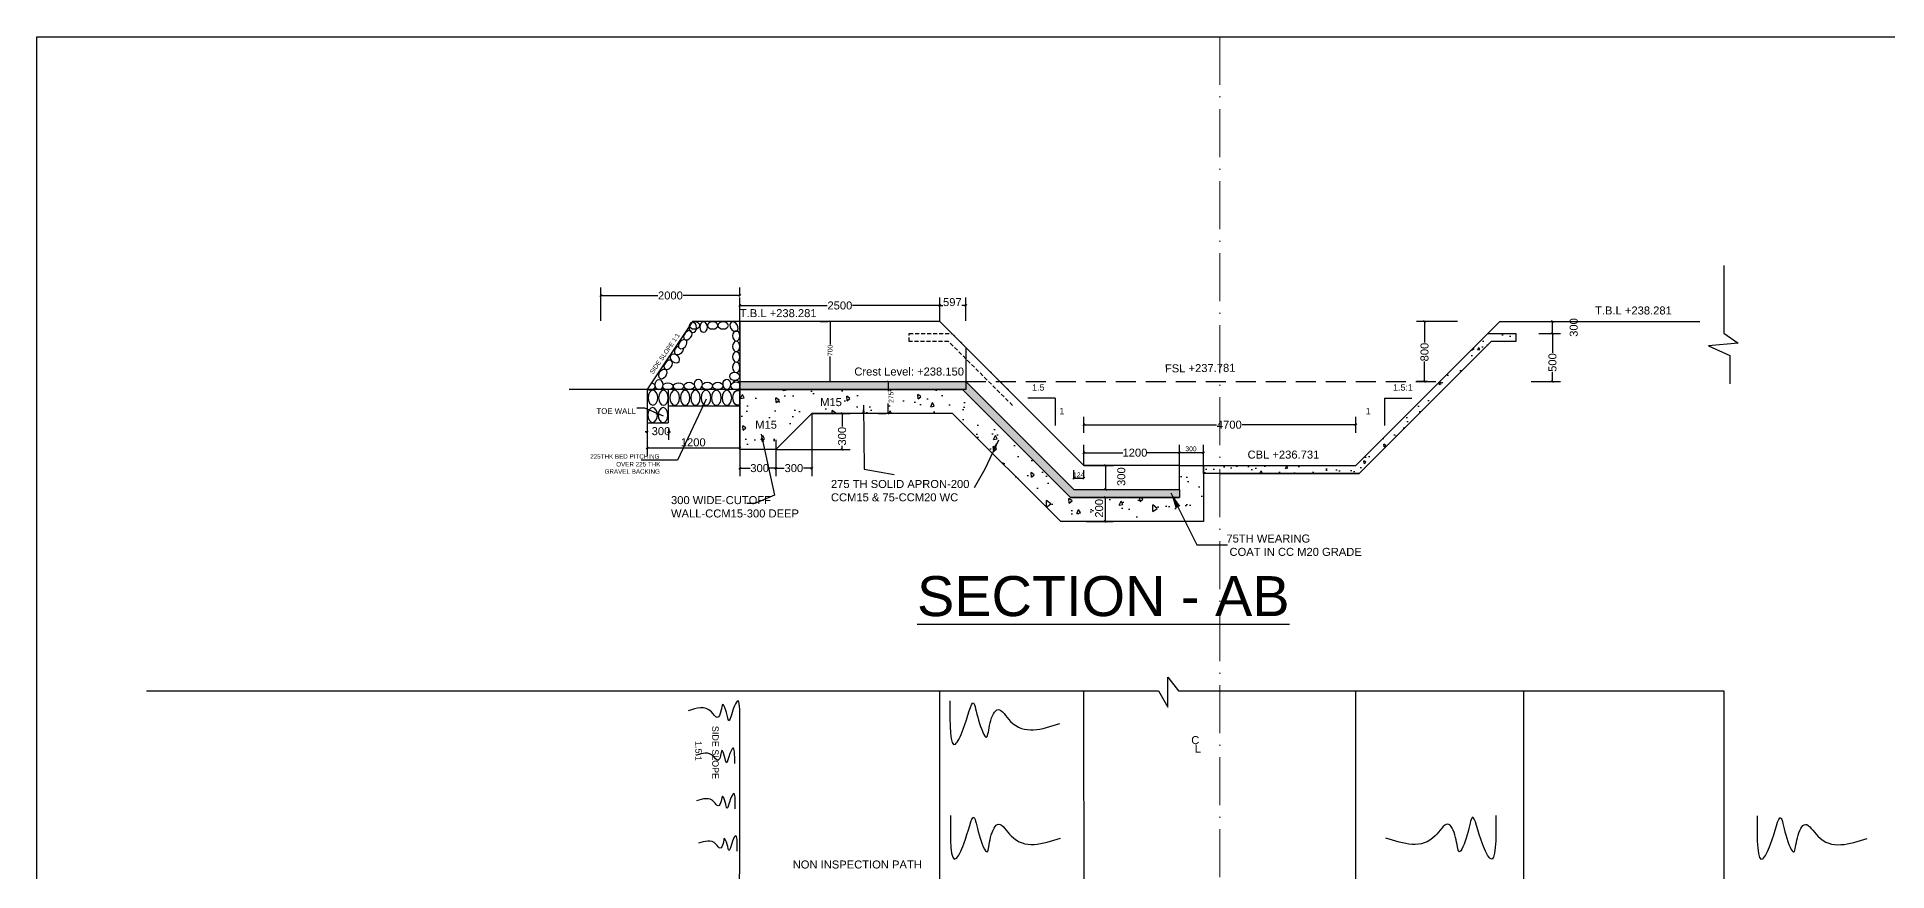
# Model space of a CAD drawing. Header units: inches. Extents: x -435605 to 42815, y -50795 to -19725.
# Drawn here: x -435605 to -412482, y -30149 to -19725 of the extents above; entities that cross this region are included whole.
import ezdxf

# ---------------------------------------------------------------- set-up
doc = ezdxf.new("R2010")
doc.units = ezdxf.units.IN
doc.header["$MEASUREMENT"] = 0
for name, pattern in [('ACAD_ISO10W100', [18, 12, -3, 0, -3]), ('DASHED', [0.75, 0.5, -0.25]), ('DASHED2', [0.375, 0.25, -0.125])]:
    doc.linetypes.add(name, pattern=pattern)
doc.layers.add('light', color=5, linetype='Continuous')
doc.styles.add('san', font='sanss___.ttf')
doc.styles.get("Standard").update_dxf_attribs({"font": 'ARIALUNI.TTF'})
doc.styles.add('VER', font='verdana.ttf')
doc.dimstyles.new('SC-100', dxfattribs={"dimscale": 100, "dimtxt": 2, "dimasz": 1, "dimexe": 1, "dimexo": 0.0625, "dimgap": 0.09, "dimtad": 0, "dimdec": 0, "dimzin": 0, "dimdsep": 46, "dimtxsty": 'VER', "dimblk": 'OBLIQUE', "dimcen": 0.09, "dimadec": 0, "dimazin": 0, "dimtfac": 1, "dimtdec": 0, "dimtofl": 0, "dimtmove": 2, "dimatfit": 2, "dimfxl": 1, "dimtolj": 1, "dimtzin": 0, "dimarcsym": 0})
doc.dimstyles.get("Standard").update_dxf_attribs({"dimscale": 100, "dimtxt": 2, "dimasz": 2, "dimexe": 0.18, "dimexo": 0.0625, "dimtad": 0, "dimdec": 0, "dimzin": 0, "dimdsep": 46, "dimtxsty": 'san', "dimcen": 1, "dimclrt": 256, "dimadec": 0, "dimazin": 0, "dimtfac": 1, "dimtdec": 0, "dimtofl": 0, "dimtmove": 2, "dimatfit": 2, "dimfxl": 0.18, "dimtolj": 1, "dimtzin": 0, "dimarcsym": 1})

# ---------------------------------------------------------------- blocks, each defined once
blk = doc.blocks.new('_Oblique')
at = {"color": 0, "lineweight": -2}
blk.add_line((-0.5, -0.5), (0.5, 0.5), dxfattribs=at)
blk = doc.blocks.new('*D14')
at = {"color": 0, "lineweight": -2, "ltscale": 10, "transparency": 16777216}
for p, q in [((-426820, -24762), (-426820, -25214)), ((-426370, -24762), (-426370, -25214)), ((-426820, -25114), (-426692, -25114)), ((-426370, -25114), (-426454, -25114))]:
    blk.add_line(p, q, dxfattribs=at)
at = {"layer": 'Defpoints', "color": 0, "ltscale": 10, "transparency": 16777216}
for p in [(-426820, -24756), (-426370, -24756), (-426370, -25114)]:
    blk.add_point(p, dxfattribs=at)
at = {"color": 0, "lineweight": -2, "ltscale": 10, "transparency": 16777216, "xscale": 25, "yscale": 25, "zscale": 25, "rotation": 180}
blk.add_blockref('_Oblique', (-426820, -25114), dxfattribs=at)
at = {"color": 0, "lineweight": -2, "ltscale": 10, "transparency": 16777216, "xscale": 25, "yscale": 25, "zscale": 25}
blk.add_blockref('_Oblique', (-426370, -25114), dxfattribs=at)
at = {"color": 0, "lineweight": 15, "ltscale": 10, "transparency": 16777216, "insert": (-426573, -25114), "char_height": 100, "attachment_point": 5}
blk.add_mtext('\\A1;300', dxfattribs=at)
blk = doc.blocks.new('*D15')
at = {"color": 0, "lineweight": -2, "ltscale": 10, "transparency": 16777216}
for p, q in [((-422520, -24671), (-422520, -24471)), ((-419120, -24671), (-419120, -24471)), ((-422520, -24571), (-420862, -24571)), ((-419120, -24571), (-420542, -24571))]:
    blk.add_line(p, q, dxfattribs=at)
at = {"layer": 'Defpoints', "color": 0, "ltscale": 10, "transparency": 16777216}
for p in [(-422520, -24678), (-419120, -24571), (-419120, -24678)]:
    blk.add_point(p, dxfattribs=at)
at = {"color": 0, "lineweight": -2, "ltscale": 10, "transparency": 16777216, "xscale": 25, "yscale": 25, "zscale": 25, "rotation": 180}
blk.add_blockref('_Oblique', (-422520, -24571), dxfattribs=at)
at = {"color": 0, "lineweight": -2, "ltscale": 10, "transparency": 16777216, "xscale": 25, "yscale": 25, "zscale": 25}
blk.add_blockref('_Oblique', (-419120, -24571), dxfattribs=at)
at = {"color": 1, "ltscale": 10, "transparency": 16777216, "insert": (-420702, -24571), "char_height": 100, "attachment_point": 5}
blk.add_mtext('\\A1;4700', dxfattribs=at)
blk = doc.blocks.new('*D16')
at = {"color": 0, "lineweight": -2, "ltscale": 10, "transparency": 16777216}
for p, q in [((-425091, -24031), (-424991, -24031)), ((-424966, -24031), (-424966, -24152)), ((-425091, -24431), (-424991, -24431)), ((-424966, -24431), (-424966, -24304))]:
    blk.add_line(p, q, dxfattribs=at)
at = {"layer": 'Defpoints', "color": 0, "ltscale": 10, "transparency": 16777216}
for p in [(-424966, -24031), (-424966, -24431), (-424966, -24431)]:
    blk.add_point(p, dxfattribs=at)
at = {"color": 0, "lineweight": -2, "ltscale": 10, "transparency": 16777216, "xscale": 15, "yscale": 15, "zscale": 15}
for p, rotation in [((-424966, -24031), 90), ((-424966, -24431), 270)]:
    blk.add_blockref('_Oblique', p, dxfattribs=dict(at, rotation=rotation))
at = {"color": 0, "ltscale": 10, "transparency": 16777216, "insert": (-424930, -24228), "char_height": 60, "attachment_point": 5, "rotation": 90}
blk.add_mtext('\\A1;275', dxfattribs=at)
blk = doc.blocks.new('*D17')
at = {"color": 0, "lineweight": -2, "ltscale": 10, "transparency": 16777216}
for p, q in [((-427978, -24658), (-428003, -24658)), ((-427978, -24556), (-427978, -24758)), ((-427713, -24608), (-427713, -24758)), ((-427713, -24658), (-427688, -24658))]:
    blk.add_line(p, q, dxfattribs=at)
at = {"layer": 'Defpoints', "color": 0, "ltscale": 10, "transparency": 16777216}
for p in [(-427978, -24549), (-427713, -24602), (-427713, -24658)]:
    blk.add_point(p, dxfattribs=at)
at = {"color": 0, "lineweight": -2, "ltscale": 10, "transparency": 16777216, "xscale": 25, "yscale": 25, "zscale": 25}
blk.add_blockref('_Oblique', (-427978, -24658), dxfattribs=at)
at = {"color": 0, "lineweight": -2, "ltscale": 10, "transparency": 16777216, "xscale": 25, "yscale": 25, "zscale": 25, "rotation": 180}
blk.add_blockref('_Oblique', (-427713, -24658), dxfattribs=at)
at = {"color": 0, "lineweight": 15, "ltscale": 10, "transparency": 16777216, "insert": (-427806, -24652), "char_height": 100, "attachment_point": 5}
blk.add_mtext('\\A1;300', dxfattribs=at)
blk = doc.blocks.new('*D18')
at = {"color": 0, "lineweight": -2, "ltscale": 10, "transparency": 16777216}
for p, q in [((-427978, -24562), (-427978, -24958)), ((-426820, -24562), (-426820, -24958)), ((-427978, -24858), (-426820, -24858))]:
    blk.add_line(p, q, dxfattribs=at)
at = {"layer": 'Defpoints', "color": 0, "ltscale": 10, "transparency": 16777216}
for p in [(-427978, -24556), (-426820, -24555), (-426820, -24858)]:
    blk.add_point(p, dxfattribs=at)
at = {"color": 0, "lineweight": -2, "ltscale": 10, "transparency": 16777216, "xscale": 25, "yscale": 25, "zscale": 25, "rotation": 180}
blk.add_blockref('_Oblique', (-427978, -24858), dxfattribs=at)
at = {"color": 0, "lineweight": -2, "ltscale": 10, "transparency": 16777216, "xscale": 25, "yscale": 25, "zscale": 25}
blk.add_blockref('_Oblique', (-426820, -24858), dxfattribs=at)
at = {"color": 0, "lineweight": 15, "ltscale": 10, "transparency": 16777216, "insert": (-427403, -24792), "char_height": 100, "attachment_point": 5}
blk.add_mtext('\\A1;1200', dxfattribs=at)
blk = doc.blocks.new('*D19')
at = {"color": 0, "lineweight": -2, "ltscale": 10, "transparency": 16777216}
for p, q in [((-428556, -23274), (-428556, -22856)), ((-426820, -22949), (-426820, -22856)), ((-428556, -22956), (-427847, -22956)), ((-426820, -22956), (-427529, -22956))]:
    blk.add_line(p, q, dxfattribs=at)
at = {"layer": 'Defpoints', "color": 0, "ltscale": 10, "transparency": 16777216}
for p in [(-426820, -22956), (-426820, -22956), (-428556, -23281)]:
    blk.add_point(p, dxfattribs=at)
at = {"color": 0, "lineweight": -2, "ltscale": 10, "transparency": 16777216, "xscale": 25, "yscale": 25, "zscale": 25, "rotation": 180}
blk.add_blockref('_Oblique', (-428556, -22956), dxfattribs=at)
at = {"color": 0, "lineweight": -2, "ltscale": 10, "transparency": 16777216, "xscale": 25, "yscale": 25, "zscale": 25}
blk.add_blockref('_Oblique', (-426820, -22956), dxfattribs=at)
at = {"color": 0, "lineweight": 15, "ltscale": 10, "transparency": 16777216, "insert": (-427688, -22956), "char_height": 100, "attachment_point": 5}
blk.add_mtext('\\A1;2000', dxfattribs=at)
blk = doc.blocks.new('*D28')
at = {"color": 0, "lineweight": -2, "ltscale": 10, "transparency": 16777216}
for p, q in [((-417850, -23281), (-418362, -23281)), ((-418262, -23281), (-418262, -23543)), ((-418262, -24031), (-418262, -23782)), ((-418225, -24031), (-418362, -24031))]:
    blk.add_line(p, q, dxfattribs=at)
at = {"layer": 'Defpoints', "color": 0, "ltscale": 10, "transparency": 16777216}
for p in [(-418262, -23281), (-417844, -23281), (-418219, -24031)]:
    blk.add_point(p, dxfattribs=at)
at = {"color": 0, "lineweight": -2, "ltscale": 10, "transparency": 16777216, "xscale": 25, "yscale": 25, "zscale": 25}
for p, rotation in [((-418262, -23281), 90), ((-418262, -24031), 270)]:
    blk.add_blockref('_Oblique', p, dxfattribs=dict(at, rotation=rotation))
at = {"color": 0, "ltscale": 10, "transparency": 16777216, "insert": (-418262, -23663), "char_height": 100, "attachment_point": 5, "rotation": 90}
blk.add_mtext('\\A1;800', dxfattribs=at)
blk = doc.blocks.new('*D30')
at = {"color": 0, "lineweight": -2, "ltscale": 10, "transparency": 16777216}
for p, q in [((-422397, -25481), (-422154, -25481)), ((-422254, -25481), (-422254, -25781)), ((-422488, -25781), (-422154, -25781))]:
    blk.add_line(p, q, dxfattribs=at)
at = {"layer": 'Defpoints', "color": 0, "ltscale": 10, "transparency": 16777216}
for p in [(-422403, -25481), (-422494, -25781), (-422254, -25781)]:
    blk.add_point(p, dxfattribs=at)
at = {"color": 0, "lineweight": -2, "ltscale": 10, "transparency": 16777216, "xscale": 25, "yscale": 25, "zscale": 25}
for p, rotation in [((-422254, -25481), 90), ((-422254, -25781), 270)]:
    blk.add_blockref('_Oblique', p, dxfattribs=dict(at, rotation=rotation))
at = {"color": 0, "lineweight": 15, "ltscale": 10, "transparency": 16777216, "insert": (-422329, -25616), "char_height": 100, "attachment_point": 5, "rotation": 90}
blk.add_mtext('\\A1;200', dxfattribs=at)
blk = doc.blocks.new('*D31')
at = {"color": 0, "lineweight": -2, "ltscale": 10, "transparency": 16777216}
for p, q in [((-422520, -25081), (-422150, -25081)), ((-422250, -25081), (-422250, -25381)), ((-422638, -25381), (-422150, -25381))]:
    blk.add_line(p, q, dxfattribs=at)
at = {"layer": 'Defpoints', "color": 0, "ltscale": 10, "transparency": 16777216}
for p in [(-422526, -25081), (-422644, -25381), (-422250, -25381)]:
    blk.add_point(p, dxfattribs=at)
at = {"color": 0, "lineweight": -2, "ltscale": 10, "transparency": 16777216, "xscale": 25, "yscale": 25, "zscale": 25}
for p, rotation in [((-422250, -25081), 90), ((-422250, -25381), 270)]:
    blk.add_blockref('_Oblique', p, dxfattribs=dict(at, rotation=rotation))
at = {"color": 0, "lineweight": 15, "ltscale": 10, "transparency": 16777216, "insert": (-422052, -25220), "char_height": 100, "attachment_point": 5, "rotation": 90}
blk.add_mtext('\\A1;300', dxfattribs=at)
blk = doc.blocks.new('*D40')
at = {"color": 0, "lineweight": -2, "ltscale": 10, "transparency": 16777216}
for p, q in [((-425817, -23281), (-425717, -23281)), ((-425692, -23281), (-425692, -23567)), ((-425692, -24031), (-425692, -23717)), ((-425817, -24031), (-425717, -24031))]:
    blk.add_line(p, q, dxfattribs=at)
at = {"layer": 'Defpoints', "color": 0, "ltscale": 10, "transparency": 16777216}
for p in [(-425692, -23281), (-425692, -24031), (-425692, -24031)]:
    blk.add_point(p, dxfattribs=at)
at = {"color": 0, "lineweight": -2, "ltscale": 10, "transparency": 16777216, "xscale": 15, "yscale": 15, "zscale": 15}
for p, rotation in [((-425692, -23281), 90), ((-425692, -24031), 270)]:
    blk.add_blockref('_Oblique', p, dxfattribs=dict(at, rotation=rotation))
at = {"color": 0, "ltscale": 10, "transparency": 16777216, "insert": (-425692, -23642), "char_height": 60, "attachment_point": 5, "rotation": 90}
blk.add_mtext('\\A1;700', dxfattribs=at)
blk = doc.blocks.new('*D41')
at = {"color": 0, "lineweight": -2, "ltscale": 10, "transparency": 16777216}
for p, q in [((-426820, -23274), (-426820, -22981)), ((-426820, -23081), (-425729, -23081)), ((-424320, -23081), (-425411, -23081)), ((-424320, -23274), (-424320, -22981))]:
    blk.add_line(p, q, dxfattribs=at)
at = {"layer": 'Defpoints', "color": 0, "ltscale": 10, "transparency": 16777216}
for p in [(-426820, -23081), (-426820, -23281), (-424320, -23281)]:
    blk.add_point(p, dxfattribs=at)
at = {"color": 0, "lineweight": -2, "ltscale": 10, "transparency": 16777216, "xscale": 25, "yscale": 25, "zscale": 25, "rotation": 180}
blk.add_blockref('_Oblique', (-426820, -23081), dxfattribs=at)
at = {"color": 0, "lineweight": -2, "ltscale": 10, "transparency": 16777216, "xscale": 25, "yscale": 25, "zscale": 25}
blk.add_blockref('_Oblique', (-424320, -23081), dxfattribs=at)
at = {"color": 0, "lineweight": 15, "ltscale": 10, "transparency": 16777216, "insert": (-425570, -23081), "char_height": 100, "attachment_point": 5}
blk.add_mtext('\\A1;2500', dxfattribs=at)
blk = doc.blocks.new('*D42')
at = {"color": 0, "lineweight": -2, "ltscale": 10, "transparency": 16777216}
for p, q in [((-425920, -24437), (-425920, -25214)), ((-426370, -24762), (-426370, -25214)), ((-426370, -25114), (-426265, -25114)), ((-425920, -25114), (-426026, -25114))]:
    blk.add_line(p, q, dxfattribs=at)
at = {"layer": 'Defpoints', "color": 0, "ltscale": 10, "transparency": 16777216}
for p in [(-425920, -24431), (-426370, -24756), (-425920, -25114)]:
    blk.add_point(p, dxfattribs=at)
at = {"color": 0, "lineweight": -2, "ltscale": 10, "transparency": 16777216, "xscale": 25, "yscale": 25, "zscale": 25, "rotation": 180}
blk.add_blockref('_Oblique', (-426370, -25114), dxfattribs=at)
at = {"color": 0, "lineweight": -2, "ltscale": 10, "transparency": 16777216, "xscale": 25, "yscale": 25, "zscale": 25}
blk.add_blockref('_Oblique', (-425920, -25114), dxfattribs=at)
at = {"color": 0, "lineweight": 15, "ltscale": 10, "transparency": 16777216, "insert": (-426145, -25114), "char_height": 100, "attachment_point": 5}
blk.add_mtext('\\A1;300', dxfattribs=at)
blk = doc.blocks.new('*D47')
at = {"color": 0, "lineweight": -2, "ltscale": 10, "transparency": 16777216}
for p, q in [((-424320, -23274), (-424320, -22981)), ((-424320, -23081), (-424284, -23081)), ((-423994, -23081), (-424045, -23081)), ((-423994, -23274), (-423994, -22981))]:
    blk.add_line(p, q, dxfattribs=at)
at = {"layer": 'Defpoints', "color": 0, "ltscale": 10, "transparency": 16777216}
for p in [(-424320, -23081), (-424320, -23281), (-423994, -23281)]:
    blk.add_point(p, dxfattribs=at)
at = {"color": 0, "lineweight": -2, "ltscale": 10, "transparency": 16777216, "xscale": 25, "yscale": 25, "zscale": 25, "rotation": 180}
blk.add_blockref('_Oblique', (-424320, -23081), dxfattribs=at)
at = {"color": 0, "lineweight": -2, "ltscale": 10, "transparency": 16777216, "xscale": 25, "yscale": 25, "zscale": 25}
blk.add_blockref('_Oblique', (-423994, -23081), dxfattribs=at)
at = {"color": 0, "lineweight": 15, "ltscale": 10, "transparency": 16777216, "insert": (-424164, -23039), "char_height": 100, "attachment_point": 5}
blk.add_mtext('\\A1;597', dxfattribs=at)
blk = doc.blocks.new('*D50')
at = {"color": 0, "lineweight": -2, "ltscale": 10, "transparency": 16777216}
for p, q in [((-421326, -25074), (-421326, -24821)), ((-421026, -24921), (-421326, -24921)), ((-421026, -25074), (-421026, -24821))]:
    blk.add_line(p, q, dxfattribs=at)
at = {"layer": 'Defpoints', "color": 0, "ltscale": 10, "transparency": 16777216}
for p in [(-421326, -24921), (-421326, -25081), (-421026, -25081)]:
    blk.add_point(p, dxfattribs=at)
at = {"color": 0, "lineweight": -2, "ltscale": 10, "transparency": 16777216, "xscale": 25, "yscale": 25, "zscale": 25, "rotation": 180}
blk.add_blockref('_Oblique', (-421326, -24921), dxfattribs=at)
at = {"color": 0, "lineweight": -2, "ltscale": 10, "transparency": 16777216, "xscale": 25, "yscale": 25, "zscale": 25}
blk.add_blockref('_Oblique', (-421026, -24921), dxfattribs=at)
at = {"color": 0, "ltscale": 10, "transparency": 16777216, "insert": (-421181, -24873), "char_height": 60, "attachment_point": 5}
blk.add_mtext('\\A1;300', dxfattribs=at)
blk = doc.blocks.new('*D53')
at = {"color": 0, "lineweight": -2, "ltscale": 10, "transparency": 16777216}
for p, q in [((-416832, -23431), (-416563, -23431)), ((-416663, -23431), (-416663, -23674)), ((-416931, -24031), (-416563, -24031)), ((-416663, -24031), (-416663, -23913))]:
    blk.add_line(p, q, dxfattribs=at)
at = {"layer": 'Defpoints', "color": 0, "ltscale": 10, "transparency": 16777216}
for p in [(-416839, -23431), (-416663, -23431), (-416937, -24031)]:
    blk.add_point(p, dxfattribs=at)
at = {"color": 0, "lineweight": -2, "ltscale": 10, "transparency": 16777216, "xscale": 25, "yscale": 25, "zscale": 25}
for p, rotation in [((-416663, -23431), 90), ((-416663, -24031), 270)]:
    blk.add_blockref('_Oblique', p, dxfattribs=dict(at, rotation=rotation))
at = {"color": 0, "ltscale": 10, "transparency": 16777216, "insert": (-416663, -23794), "char_height": 100, "attachment_point": 5, "rotation": 90}
blk.add_mtext('\\A1;500', dxfattribs=at)
blk = doc.blocks.new('*D54')
at = {"color": 0, "lineweight": -2, "ltscale": 10, "transparency": 16777216}
for p, q in [((-417314, -23281), (-416563, -23281)), ((-416663, -23431), (-416663, -23281)), ((-416832, -23431), (-416563, -23431))]:
    blk.add_line(p, q, dxfattribs=at)
at = {"layer": 'Defpoints', "color": 0, "ltscale": 10, "transparency": 16777216}
for p in [(-417320, -23281), (-416663, -23281), (-416839, -23431)]:
    blk.add_point(p, dxfattribs=at)
at = {"color": 0, "lineweight": -2, "ltscale": 10, "transparency": 16777216, "xscale": 25, "yscale": 25, "zscale": 25}
for p, rotation in [((-416663, -23281), 90), ((-416663, -23431), 270)]:
    blk.add_blockref('_Oblique', p, dxfattribs=dict(at, rotation=rotation))
at = {"color": 0, "ltscale": 10, "transparency": 16777216, "insert": (-416397, -23356), "char_height": 100, "attachment_point": 5, "rotation": 90}
blk.add_mtext('\\A1;300', dxfattribs=at)
blk = doc.blocks.new('*D55')
at = {"color": 0, "lineweight": -2, "ltscale": 10, "transparency": 16777216}
for p, q in [((-425914, -24431), (-425442, -24431)), ((-425542, -24431), (-425542, -24595)), ((-426364, -24881), (-425442, -24881)), ((-425542, -24881), (-425542, -24834))]:
    blk.add_line(p, q, dxfattribs=at)
at = {"layer": 'Defpoints', "color": 0, "ltscale": 10, "transparency": 16777216}
for p in [(-425920, -24431), (-426370, -24881), (-425542, -24881)]:
    blk.add_point(p, dxfattribs=at)
at = {"color": 0, "lineweight": -2, "ltscale": 10, "transparency": 16777216, "xscale": 25, "yscale": 25, "zscale": 25}
for p, rotation in [((-425542, -24431), 90), ((-425542, -24881), 270)]:
    blk.add_blockref('_Oblique', p, dxfattribs=dict(at, rotation=rotation))
at = {"color": 0, "lineweight": 15, "ltscale": 10, "transparency": 16777216, "insert": (-425542, -24715), "char_height": 100, "attachment_point": 5, "rotation": 90}
blk.add_mtext('\\A1;300', dxfattribs=at)
blk = doc.blocks.new('*D59')
at = {"color": 0, "lineweight": -2, "ltscale": 10, "transparency": 16777216}
for p, q in [((-422520, -25074), (-422520, -24821)), ((-422520, -24921), (-422035, -24921)), ((-421326, -24921), (-421728, -24921)), ((-421326, -25074), (-421326, -24821))]:
    blk.add_line(p, q, dxfattribs=at)
at = {"layer": 'Defpoints', "color": 0, "ltscale": 10, "transparency": 16777216}
for p in [(-422520, -24921), (-422520, -25081), (-421326, -25081)]:
    blk.add_point(p, dxfattribs=at)
at = {"color": 0, "lineweight": -2, "ltscale": 10, "transparency": 16777216, "xscale": 25, "yscale": 25, "zscale": 25, "rotation": 180}
blk.add_blockref('_Oblique', (-422520, -24921), dxfattribs=at)
at = {"color": 0, "lineweight": -2, "ltscale": 10, "transparency": 16777216, "xscale": 25, "yscale": 25, "zscale": 25}
blk.add_blockref('_Oblique', (-421326, -24921), dxfattribs=at)
at = {"color": 0, "lineweight": 15, "ltscale": 10, "transparency": 16777216, "insert": (-421882, -24921), "char_height": 100, "attachment_point": 5}
blk.add_mtext('\\A1;1200', dxfattribs=at)
blk = doc.blocks.new('*D61')
at = {"color": 0, "lineweight": -2, "ltscale": 10, "transparency": 16777216}
for p, q in [((-422644, -25251), (-422644, -25141)), ((-422520, -25234), (-422520, -25141)), ((-422644, -25241), (-422520, -25241))]:
    blk.add_line(p, q, dxfattribs=at)
at = {"layer": 'Defpoints', "color": 0, "ltscale": 10, "transparency": 16777216}
for p in [(-422644, -25257), (-422520, -25241), (-422520, -25241)]:
    blk.add_point(p, dxfattribs=at)
at = {"color": 0, "lineweight": -2, "ltscale": 10, "transparency": 16777216, "xscale": 25, "yscale": 25, "zscale": 25, "rotation": 180}
blk.add_blockref('_Oblique', (-422644, -25241), dxfattribs=at)
at = {"color": 0, "lineweight": -2, "ltscale": 10, "transparency": 16777216, "xscale": 25, "yscale": 25, "zscale": 25}
blk.add_blockref('_Oblique', (-422520, -25241), dxfattribs=at)
at = {"color": 0, "ltscale": 10, "transparency": 16777216, "insert": (-422585, -25197), "char_height": 60, "attachment_point": 5}
blk.add_mtext('\\A1;124', dxfattribs=at)

msp = doc.modelspace()

# ---------------------------------------------------------------- hatches: boundary and pattern name
at = {"ltscale": 10}
h = msp.add_hatch(dxfattribs=at)
h.set_pattern_fill('AR-CONC', color=0, scale=45, angle=45, style=0)
h.set_pattern_definition([(95, (0, 0), (248.1984, 208.26319), [33.75, -371.25]), (40, (0, 0), (-283.49648, 195.19567), [27, -297]), (145.4514, (20.68, 17.36), (-35.29776, 403.45888), [28.68309, -315.51395]), (91.1842, (-63.64, 63.64), (392.26185, 286.9262), [50.625, -556.875]), (141.6356, (-30.95, 87.55), (-12.55456, 607.37026), [43.02463, -473.27085]), (36.1842, (-63.64, 63.64), (-12.55503, 607.37025), [40.5, -445.5]), (66, (-15.9, 79.55), (318.0472, 61.82211), [33.75, -371.25]), (11, (-15.9, 79.55), (-153.31887, 308.1638), [27, -297]), (116.4514, (10.6, 84.7), (164.72863, 369.98578), [28.68309, -315.51395]), (82.5, (0, 0), (-102.056933, 109.795418), [0, -293.4, 0, -301.5, 0, -298.125]), (52.5, (0, 0), (-41.792824, 209.20925), [0, -171.9, 0, -286.65, 0, -113.625]), (12.5, (-70.96, -70.96), (177.038175, 162.684343), [0, -112.5, 0, -351, 0, -465.75]), (2.5, (-102.78, -102.78), (153.71549, 217.42191), [0, -146.25, 0, -233.1, 0, -330.75])])
h.paths.add_polyline_path([(-421026.463, -25180.517), (-421026.463, -25080.517), (-419120.213, -25080.517), (-417470.213, -23430.517), (-417120.213, -23430.517), (-417120.213, -23530.517), (-417428.792, -23530.517), (-419078.792, -25180.517)])
h = msp.add_hatch(dxfattribs=at)
h.set_pattern_fill('AR-CONC', color=0, scale=25, angle=45, style=0)
h.set_pattern_definition([(95, (0, 0), (137.888, 115.70177), [18.75, -206.25]), (40, (0, 0), (-157.49804, 108.44204), [15, -165]), (145.4514, (11.49, 9.64), (-19.60987, 224.14382), [15.93505, -175.28553]), (91.1842, (-35.36, 35.36), (217.92325, 159.40344), [28.125, -309.375]), (141.6356, (-17.2, 48.64), (-6.97475, 337.42792), [23.90257, -262.92825]), (36.1842, (-35.36, 35.36), (-6.97502, 337.42792), [22.5, -247.5]), (66, (-8.84, 44.2), (176.692893, 34.34562), [18.75, -206.25]), (11, (-8.84, 44.2), (-85.17715, 171.20211), [15, -165]), (116.4514, (5.89, 47.06), (91.515904, 205.547655), [15.93505, -175.28553]), (82.5, (0, 0), (-56.698296, 60.997454), [0, -163, 0, -167.5, 0, -165.625]), (52.5, (0, 0), (-23.218236, 116.227362), [0, -95.5, 0, -159.25, 0, -63.125]), (12.5, (-39.42, -39.42), (98.354542, 90.38019), [0, -62.5, 0, -195, 0, -258.75]), (2.5, (-57.1, -57.1), (85.397496, 120.789952), [0, -81.25, 0, -129.5, 0, -183.75])])
h.paths.add_polyline_path([(-422644.477, -25380.517), (-423994.477, -24030.517), (-423994.477, -24130.517), (-424035.898, -24130.517), (-422685.898, -25480.517), (-421326.463, -25480.517), (-421326.463, -25380.517)])
h.paths.add_polyline_path([(-424035.898, -24130.517), (-423994.477, -24130.517), (-423994.477, -24030.517), (-425044.477, -24030.517), (-426820.213, -24030.517), (-426820.213, -24130.517)])
h = msp.add_hatch(dxfattribs=at)
h.set_pattern_fill('AR-CONC', color=0, scale=75, angle=45, style=0)
h.set_pattern_definition([(95, (0, 0), (413.664, 347.1053), [56.25, -618.75]), (40, (0, 0), (-472.4941, 325.3261), [45, -495]), (145.4514, (34.47, 28.9), (-58.8296, 672.43146), [47.80514, -525.8566]), (91.1842, (-106.07, 106.07), (653.7698, 478.2103), [84.375, -928.125]), (141.6356, (-51.6, 145.9), (-20.9243, 1012.2838), [71.7077, -788.7848]), (36.1842, (-106.1, 106.1), (-20.925, 1012.2838), [67.5, -742.5]), (66, (-26.5, 132.6), (530.0787, 103.03686), [56.25, -618.75]), (11, (-26.5, 132.6), (-255.53144, 513.6063), [45, -495]), (116.4514, (17.66, 141.17), (274.5477, 616.64296), [47.80514, -525.8566]), (82.5, (0, 0), (-170.09489, 182.99236), [0, -489, 0, -502.5, 0, -496.875]), (52.5, (0, 0), (-69.6547, 348.68209), [0, -286.5, 0, -477.75, 0, -189.375]), (12.5, (-118.26, -118.26), (295.06363, 271.14057), [0, -187.5, 0, -585, 0, -776.25]), (2.5, (-171.3, -171.3), (256.1925, 362.36986), [0, -243.75, 0, -388.5, 0, -551.25])])
h.paths.add_polyline_path([(-424035.898, -24130.517), (-426811.046, -24130.517), (-426820.213, -24130.517), (-426820.213, -24880.517), (-426370.213, -24880.517), (-425920.213, -24430.517), (-424160.163, -24430.517), (-422810.163, -25780.517), (-421026.463, -25780.517), (-421026.463, -25080.517), (-421326.463, -25080.517), (-421326.463, -25380.517), (-421326.463, -25480.517), (-422685.898, -25480.517)])
h.paths.add_polyline_path([(-424975.462, -24309.727), (-424975.462, -24145.812), (-424884.152, -24145.812), (-424884.152, -24309.727)], flags=24)
h.paths.add_polyline_path([(-422405.153, -25751.994), (-422405.153, -25479.484), (-422252.97, -25479.484), (-422252.97, -25751.994)], flags=24)
h.paths.add_polyline_path([(-426653.269, -24496.02), (-426347.744, -24496.02), (-426347.744, -24648.203), (-426653.269, -24648.203)], flags=24)
h.paths.add_polyline_path([(-425842.013, -24213.621), (-425536.487, -24213.621), (-425536.487, -24365.804), (-425842.013, -24365.804)], flags=24)

# ---------------------------------------------------------------- linework, layer by layer
at = {"color": 0, "linetype": 'ACAD_ISO10W100', "lineweight": 15, "ltscale": 50}
msp.add_line((-420820.213, -19724.662), (-420820.213, -48283.445), dxfattribs=at)
at = {"color": 0, "ltscale": 10}
for p, q in [((-414520.213, -22582.781), (-414520.213, -23428.356)), ((-426820.213, -23395.344), (-426820.213, -23280.517)), ((-426846.819, -23513.672), (-426846.819, -23513.672)), ((-426820.213, -23395.344), (-426820.213, -24830.682)), ((-426820.213, -23395.344), (-426820.213, -24830.682)), ((-414341.968, -23549.657), (-414714.846, -23584.314)), ((-414714.846, -23584.314), (-414446.027, -23705.615)), ((-414520.213, -23428.356), (-414341.968, -23549.657)), ((-414446.027, -23705.615), (-414446.027, -24060.853)), ((-426820.213, -24130.517), (-428954.41, -24130.517)), ((-427977.575, -24129.257), (-427977.575, -24549.356)), ((-427714.608, -24129.257), (-427714.608, -24549.356)), ((-422879.466, -24238.363), (-423221.287, -24238.363)), ((-422879.466, -24238.363), (-422879.466, -24580.184)), ((-418760.96, -24238.363), (-418760.96, -24580.184)), ((-418760.96, -24238.363), (-418419.139, -24238.363)), ((-426820.213, -24340.566), (-427712.923, -24340.566)), ((-427977.575, -24549.356), (-427714.608, -24549.356)), ((-421326.463, -25380.517), (-421326.463, -25480.517)), ((-421470.493, -28100.262), (-421470.493, -27724.791)), ((-421470.493, -27724.791), (-421338.939, -27898.113)), ((-434234.517, -27898.113), (-422526.463, -27898.113)), ((-423286.012, -27898.113), (-421588.939, -27898.113)), ((-421588.939, -27898.113), (-421470.493, -28100.262)), ((-421338.939, -27898.113), (-414520.213, -27898.113)), ((-417020.213, -37987.637), (-417020.213, -29232.131))]:
    msp.add_line(p, q, dxfattribs=at)
at = {"color": 0, "lineweight": 30, "ltscale": 10}
for p, q in [((-427413.128, -23280.517), (-427982.102, -24136.064)), ((-426820.213, -23280.517), (-427413.128, -23280.517)), ((-424320.213, -23280.517), (-426820.213, -23280.517)), ((-426820.213, -23280.517), (-426820.213, -24130.517)), ((-423994.477, -23606.253), (-424320.213, -23280.517)), ((-417320.213, -23280.517), (-414820.213, -23280.517))]:
    msp.add_line(p, q, dxfattribs=at)
at = {"color": 0, "lineweight": 30}
msp.add_line((-417320.213, -23280.517), (-417470.213, -23430.517), dxfattribs=at)
at = {"color": 0}
for p, q in [((-426811.046, -24030.517), (-423994.477, -24030.517)), ((-423720.213, -23880.517), (-422520.213, -25080.517)), ((-420820.213, -25180.517), (-419078.792, -25180.517))]:
    msp.add_line(p, q, dxfattribs=at)
at = {"color": 0, "linetype": 'DASHED2', "ltscale": 1000}
msp.add_line((-423994.477, -24030.517), (-418076.463, -24030.517), dxfattribs=at)
at = {"color": 0, "linetype": 'DASHED2', "lineweight": 30, "ltscale": 500}
msp.add_line((-426820.213, -24130.517), (-424035.898, -24130.517), dxfattribs=at)
at = {"color": 0, "lineweight": 30, "ltscale": 50}
for p, q in [((-424320.213, -32987.637), (-424320.213, -27898.113)), ((-419120.213, -37987.637), (-419120.213, -27898.113)), ((-417020.213, -37987.637), (-417020.213, -27898.113)), ((-414520.213, -27898.113), (-414520.213, -38080.644)), ((-426820.213, -30116.637), (-426820.213, -28279.473))]:
    msp.add_line(p, q, dxfattribs=at)
at = {"color": 0, "ltscale": 50}
msp.add_line((-422510.47, -33187.637), (-422520.213, -27898.113), dxfattribs=at)
at = {"color": 0, "ltscale": 10}
for points in [[(-391213.224, -49658.271), (-435605.248, -49658.271), (-435605.248, -19724.662), (-391213.224, -19724.662)], [(-421026.463, -25180.517), (-421026.463, -25080.517), (-419120.213, -25080.517), (-417470.213, -23430.517), (-417120.213, -23430.517), (-417120.213, -23530.517), (-417428.792, -23530.517), (-419078.792, -25180.517)]]:
    msp.add_lwpolyline(points, close=True, dxfattribs=at)
at = {"color": 0, "linetype": 'DASHED', "ltscale": 100}
msp.add_lwpolyline([(-423411.634, -24330.517), (-424211.634, -23530.517), (-424702.073, -23530.517), (-424702.073, -23430.517), (-424170.213, -23430.517), (-423120.213, -24480.517)], dxfattribs=at)
at = {"color": 0, "lineweight": 30, "ltscale": 10}
for points in [[(-423994.477, -23606.253), (-423994.477, -24130.517), (-424035.898, -24130.517)], [(-426370.213, -24880.517), (-426820.213, -24880.517), (-426820.213, -24030.517), (-425044.477, -24030.517), (-423994.477, -24030.517), (-422644.477, -25380.517), (-421326.463, -25380.517), (-421326.463, -25080.517), (-421026.463, -25080.517), (-421026.463, -25780.517), (-422810.163, -25780.517)], [(-422810.163, -25780.517), (-424160.163, -24430.517), (-425920.213, -24430.517), (-426370.213, -24880.517)]]:
    msp.add_lwpolyline(points, dxfattribs=at)
at = {"color": 0, "lineweight": 25, "ltscale": 10}
for points in [[(-421326.463, -25080.517), (-422520.213, -25080.517), (-423994.477, -23606.253)], [(-423994.477, -24030.517), (-422644.477, -25380.517), (-421326.463, -25380.517), (-421326.463, -25080.517)]]:
    msp.add_lwpolyline(points, dxfattribs=at)
at = {"color": 0, "lineweight": 35, "ltscale": 10}
msp.add_lwpolyline([(-426811.046, -24130.517), (-424035.898, -24130.517), (-422685.898, -25480.517), (-421326.463, -25480.517)], dxfattribs=at)
at = {"color": 0, "ltscale": 20, "extrusion": (0, 0, -1)}
for centre, major_axis, ratio in [((-427408.29, -23355.714), (0, 64.669), 0.732182226), ((-427385.8, -23329.892), (-65.491, 0), 0.676686496), ((-427272.959, -23350.167), (0, 64.669), 0.732182226), ((-427160.118, -23329.892), (-65.491, 0), 0.676686496), ((-427029.136, -23329.892), (-65.491, 0), 0.676686496), ((-426893.066, -23346.537), (33.675, -56.17), 0.676686496), ((-427534.513, -23564.626), (40.601, 51.387), 0.676686496), ((-427469.92, -23453.39), (40.601, 51.387), 0.676686496), ((-426865.772, -23461.007), (0, 65.491), 0.676686496), ((-426865.772, -23591.99), (0, 65.491), 0.676686496), ((-427715.562, -23822.037), (-38.856, -52.72), 0.676686496), ((-427632.294, -23743.23), (-52.058, 38.367), 0.744720233), ((-426865.772, -23722.973), (0, 65.491), 0.676686496), ((-426865.772, -23853.956), (0, 65.491), 0.676686496), ((-427782.965, -23937.776), (-38.856, -52.72), 0.676686496), ((-426886.047, -23966.797), (64.669, 0), 0.732182226), ((-427906.834, -24233.341), (0, -93.858), 0.639614686), ((-427775.419, -24234.665), (0, -93.858), 0.639614686), ((-427633.854, -24234.601), (0, -93.858), 0.639614686), ((-427503.612, -24234.601), (0, -93.858), 0.639614686), ((-427374.729, -24234.601), (0, -93.858), 0.639614686), ((-427242.541, -24234.601), (0, -93.858), 0.639614686), ((-427114.328, -24234.601), (0, -93.858), 0.639614686), ((-426982.141, -24234.601), (0, -93.858), 0.639614686), ((-427911.019, -24449.414), (0, -93.858), 0.639614686), ((-427779.604, -24450.737), (0, -93.858), 0.639614686)]:
    msp.add_ellipse(centre, major_axis=major_axis, ratio=ratio, dxfattribs=at)
for centre, major_axis, ratio, start_param, end_param in [((-427581.667, -23640.366), (38.856, 52.72), 0.676686496, 0.616650609, 5.4536533), ((-426865.772, -24079.638), (0, 65.491), 0.676686496, -1.060381193, 1.155988566), ((-426847.75, -24234.601), (0, 93.858), 0.639614686, 2.665073372, 6.759704588)]:
    msp.add_ellipse(centre, major_axis=major_axis, ratio=ratio, start_param=start_param, end_param=end_param, dxfattribs=at)
at = {"color": 0, "ltscale": 20}
for centre, major_axis, ratio in [((-427831.729, -24070.705), (0, -64.669), 0.732182226), ((-427718.888, -24090.979), (-65.491, 0), 0.676686496), ((-427587.906, -24090.979), (-65.491, 0), 0.676686496), ((-427452.575, -24085.432), (-65.491, 0), 0.676686496), ((-427339.734, -24065.158), (0, -64.669), 0.732182226), ((-427226.894, -24085.432), (-65.491, 0), 0.676686496), ((-427095.911, -24085.432), (-65.491, 0), 0.676686496), ((-426983.07, -24065.158), (0, -64.669), 0.732182226)]:
    msp.add_ellipse(centre, major_axis=major_axis, ratio=ratio, dxfattribs=at)
for centre, start_param, end_param in [((-426870.229, -24085.432), 0.637914912, 5.645270395), ((-427944.57, -24090.979), 4.184209697, 7.536412459)]:
    msp.add_ellipse(centre, major_axis=(65.491, 0), ratio=0.676686496, start_param=start_param, end_param=end_param, dxfattribs=at)
at = {"color": 0, "lineweight": 30, "ltscale": 50}
msp.add_spline([(-428020.213, -32287.637), (-427839.893, -31286.193), (-426964.092, -30784.669), (-426820.213, -30116.637)], degree=3, dxfattribs=at)
at = {"layer": 'light', "color": 0}
for points in [[(-426820.213, -28279.473), (-426853.229, -28026.712), (-426899.464, -28113.042), (-426958.605, -28267.991), (-426988.436, -28166.778), (-427036.152, -28067.271), (-427056.342, -28150.56), (-427103.286, -28229.088), (-427176.597, -28159.727), (-427465.349, -28147.015)], [(-424195.951, -28023.359), (-424125.516, -28562.583), (-424026.883, -28378.412), (-423900.716, -28047.854), (-423837.076, -28263.775), (-423735.281, -28476.055), (-423692.209, -28298.372), (-423592.062, -28130.845), (-423435.665, -28278.817), (-422819.662, -28305.934)], [(-426884.313, -28804.076), (-426909.075, -28614.505), (-426943.751, -28679.253), (-426988.106, -28795.465), (-427010.48, -28719.555), (-427046.267, -28644.925), (-427061.41, -28707.392), (-427096.618, -28766.288), (-427151.601, -28714.267), (-427368.164, -28704.733)], [(-426876.877, -29372.61), (-426901.64, -29183.039), (-426936.315, -29247.786), (-426980.671, -29363.998), (-427003.044, -29288.088), (-427038.832, -29213.459), (-427053.974, -29275.925), (-427089.182, -29334.821), (-427144.165, -29282.8), (-427360.729, -29273.267)], [(-424189.189, -29455.574), (-424118.754, -29994.798), (-424020.12, -29810.627), (-423893.953, -29480.07), (-423830.313, -29695.99), (-423728.518, -29908.27), (-423685.446, -29730.588), (-423585.299, -29563.061), (-423428.902, -29711.032), (-422812.899, -29738.15)], [(-417369.611, -29455.574), (-417440.046, -29994.798), (-417538.68, -29810.627), (-417664.846, -29480.07), (-417728.486, -29695.99), (-417830.282, -29908.27), (-417873.353, -29730.588), (-417973.501, -29563.061), (-418129.897, -29711.032), (-418745.9, -29738.15)], [(-414105.926, -29458.969), (-414035.491, -29998.192), (-413936.857, -29814.021), (-413810.691, -29483.464), (-413747.051, -29699.384), (-413645.255, -29911.664), (-413602.184, -29733.982), (-413502.036, -29566.455), (-413345.64, -29714.427), (-412729.637, -29741.544)], [(-426852.834, -29902.544), (-426877.596, -29712.973), (-426912.272, -29777.721), (-426956.627, -29893.932), (-426979.001, -29818.023), (-427014.788, -29743.393), (-427029.93, -29805.86), (-427065.139, -29864.756), (-427120.122, -29812.734), (-427336.685, -29803.201)]]:
    msp.add_spline(points, degree=3, dxfattribs=at)

# ---------------------------------------------------------------- texts
at = {"color": 0, "ltscale": 10}
for s, height, p in [('T.B.L +238.281', 100, (-416130.523, -23193.076)), ('T.B.L +238.281', 100, (-426820.213, -23226.572)), ('Crest Level: +238.150', 100, (-425389.372, -23956.34)), ('1.5', 80, (-423167.191, -24144.321)), ('1.5:1', 80, (-418656.176, -24144.321)), ('1', 80, (-422825.941, -24440.119)), ('1', 80, (-418997.426, -24440.119))]:
    msp.add_text(s, height=height, dxfattribs=at).set_placement(p)
at = {"color": 0, "ltscale": 20}
for s, height, rotation, p in [('SIDE SLOPE 1:1', 56.01318, 55.267391, (-427904.953, -23942.646)), ('SIDE SLOPE', 80, 270, (-427165.564, -28335.716)), ('1.5:1', 80, 270, (-427376.904, -28525.038))]:
    msp.add_text(s, height=height, rotation=rotation, dxfattribs=at).set_placement(p)
at = {"color": 0}
for s, p in [('225THK BED PITCHING', (-428690.349, -24995.819)), (' GRAVEL BACKING', (-428532.741, -25183.753)), ('OVER 225 THK ', (-428365.393, -25092.99))]:
    msp.add_text(s, height=56.01318, dxfattribs=at).set_placement(p)
at = {"color": 0, "ltscale": 10, "insert": (-421507.573, -23817.747), "char_height": 100, "width": 3787.5745, "attachment_point": 1, "rotation": 0.5713307}
msp.add_mtext('FSL +237.781', dxfattribs=at)
at = {"color": 0, "ltscale": 10}
for s, insert, char_height, width, attachment_point in [('M15', (-425817.013, -24238.621), 100, 623.94572, 1), ('\\A1;TOE WALL', (-428118.061, -24436.162), 70.01647, 1434.3518, 9), ('M15', (-426628.269, -24521.02), 100, 623.94572, 1), ('CBL +236.731', (-420474.125, -24894.508), 100, 3787.5745, 1), ('275 TH SOLID APRON-200 CCM15 & 75-CCM20 WC', (-425681.627, -25261.883), 100, 1987.08093, 1), ('300 WIDE-CUTOFF \\PWALL-CCM15-300 DEEP', (-427680.582, -25463.481), 100, 1987.08093, 1), (' 75TH WEARING \\P  COAT IN CC M20 GRADE', (-420777.469, -25943.793), 100, 2649.24082, 1), ('{\\LSECTION - AB}', (-424605.586, -26463.565), 500, 15290.27573, 1), ('C', (-421177.995, -28463.284), 100, 148.86529, 1), ('L', (-421134.61, -28569.249), 100, 148.86529, 1), ('NON INSPECTION PATH', (-426159.67, -30018.144), 100, 3559.86164, 1)]:
    msp.add_mtext(s, dxfattribs=dict(at, insert=insert, char_height=char_height, width=width, attachment_point=attachment_point))

# ---------------------------------------------------------------- dimensions: what is measured, and where the dimension line sits
at = {"color": 0, "lineweight": 15, "ltscale": 10}
for base, p1, p2, text, picture, middle in [((-426820.213, -22955.641), (-428555.574, -23280.517), (-426820.213, -22955.641), '2000', '*D19', (-427687.893, -22955.641)), ((-424320.213, -23080.517), (-423994.477, -23280.517), (-424320.213, -23280.517), '597', '*D47', (-424164.207, -23038.949)), ((-427712.923, -24658.339), (-427977.575, -24549.356), (-427712.923, -24601.901), '300', '*D17', (-427805.782, -24651.916)), ((-426820.213, -24858.339), (-427977.575, -24555.606), (-426820.213, -24555.343), '1200', '*D18', (-427403.315, -24791.936)), ((-426370.213, -25113.663), (-426820.213, -24755.517), (-426370.213, -24755.517), '300', '*D14', (-426573.061, -25113.663)), ((-422520.213, -24920.803), (-421326.463, -25080.517), (-422520.213, -25080.517), '1200', '*D59', (-421881.771, -24920.803))]:
    dim = msp.add_linear_dim(base=base, p1=p1, p2=p2, text=text, dimstyle='SC-100', override={"dimtxt": 1, "dimasz": 0.25, "dimtxsty": 'Standard'}, dxfattribs=at)
    dim.commit()
    dim.dimension.update_dxf_attribs({"geometry": picture, "text_midpoint": middle, "dimtype": 160})
dim = msp.add_linear_dim(base=(-426820.213, -23080.517), p1=(-424320.213, -23280.517), p2=(-426820.213, -23280.517), dimstyle='SC-100', override={"dimtxt": 1, "dimasz": 0.25, "dimtxsty": 'Standard'}, dxfattribs=at)
dim.commit()
dim.dimension.update_dxf_attribs({"geometry": '*D41', "text_midpoint": (-425570.213, -23080.517), "dimtype": 160})
at = {"color": 0, "ltscale": 10}
for base, p1, p2, text, override, picture, middle in [((-425692.045, -24030.517), (-425692.045, -23280.517), (-425692.045, -24030.517), '700', {"dimtxt": 0.6, "dimasz": 0.15, "dimexe": 0.25, "dimexo": 1.25, "dimtxsty": 'Standard', "dimblk1": 'Oblique', "dimblk2": 'Oblique', "dimsah": 1}, '*D40', (-425692.045, -23642.359)), ((-418261.651, -23280.517), (-418219.057, -24030.517), (-417844.057, -23280.517), '800', {"dimtxt": 1, "dimasz": 0.25, "dimtxsty": 'Standard'}, '*D28', (-418262.29, -23662.608)), ((-416663.402, -23430.517), (-416936.98, -24030.517), (-416838.682, -23430.517), '500', {"dimtxt": 1, "dimasz": 0.25, "dimtxsty": 'Standard'}, '*D53', (-416663.402, -23793.544)), ((-424966.161, -24430.517), (-424966.161, -24030.517), (-424966.161, -24430.517), '275', {"dimtxt": 0.6, "dimasz": 0.15, "dimexe": 0.25, "dimexo": 1.25, "dimtxsty": 'Standard', "dimblk1": 'Oblique', "dimblk2": 'Oblique', "dimsah": 1}, '*D16', (-424929.807, -24227.769))]:
    dim = msp.add_linear_dim(base=base, p1=p1, p2=p2, angle=90, text=text, dimstyle='SC-100', override=override, dxfattribs=at)
    dim.commit()
    dim.dimension.update_dxf_attribs({"geometry": picture, "text_midpoint": middle, "dimtype": 160})
dim = msp.add_linear_dim(base=(-416663.402, -23280.517), p1=(-416838.682, -23430.517), p2=(-417320.213, -23280.517), angle=90, text='300', dimstyle='SC-100', override={"dimtxt": 1, "dimasz": 0.25, "dimtxsty": 'Standard'}, dxfattribs=at)
dim.commit()
dim.dimension.update_dxf_attribs({"geometry": '*D54', "text_midpoint": (-416396.628, -23355.517)})
at = {"color": 0, "lineweight": 15, "ltscale": 10}
dim = msp.add_linear_dim(base=(-425920.213, -25113.663), p1=(-426370.213, -24755.517), p2=(-425920.213, -24430.517), text='300', dimstyle='SC-100', override={"dimtxt": 1, "dimasz": 0.25, "dimtxsty": 'Standard'}, dxfattribs=at)
dim.commit()
dim.dimension.update_dxf_attribs({"geometry": '*D42', "text_midpoint": (-426145.213, -25113.663)})
for base, p1, p2, text, picture, middle in [((-425541.591, -24880.517), (-425920.213, -24430.517), (-426370.213, -24880.517), '300', '*D55', (-425541.591, -24714.656)), ((-422254.169, -25780.517), (-422403.479, -25480.517), (-422494.312, -25780.517), '200', '*D30', (-422329.061, -25615.739))]:
    dim = msp.add_linear_dim(base=base, p1=p1, p2=p2, angle=90, text=text, dimstyle='SC-100', override={"dimtxt": 1, "dimasz": 0.25, "dimtxsty": 'Standard'}, dxfattribs=at)
    dim.commit()
    dim.dimension.update_dxf_attribs({"geometry": picture, "text_midpoint": middle, "dimtype": 160})
at = {"color": 0, "ltscale": 10}
for base, p1, p2, text, override, picture, middle in [((-419120.213, -24570.716), (-422520.213, -24677.511), (-419120.213, -24677.511), '4700', {"dimtxt": 1, "dimasz": 0.25, "dimtxsty": 'Standard', "dimclrt": 1}, '*D15', (-420701.91, -24570.716)), ((-421326.463, -24920.803), (-421026.463, -25080.517), (-421326.463, -25080.517), '300', {"dimtxt": 0.6, "dimasz": 0.25, "dimtxsty": 'Standard'}, '*D50', (-421180.516, -24873.107))]:
    dim = msp.add_linear_dim(base=base, p1=p1, p2=p2, text=text, dimstyle='SC-100', override=override, dxfattribs=at)
    dim.commit()
    dim.dimension.update_dxf_attribs({"geometry": picture, "text_midpoint": middle, "dimtype": 160})
dim = msp.add_linear_dim(base=(-422520.213, -25240.541), p1=(-422644.477, -25257.404), p2=(-422520.213, -25240.541), dimstyle='SC-100', override={"dimtxt": 0.6, "dimasz": 0.25, "dimtxsty": 'Standard'}, dxfattribs=at)
dim.commit()
dim.dimension.update_dxf_attribs({"geometry": '*D61', "text_midpoint": (-422584.951, -25197.237), "dimtype": 160})
at = {"color": 0, "lineweight": 15, "ltscale": 10}
dim = msp.add_linear_dim(base=(-422250.311, -25380.517), p1=(-422526.463, -25080.517), p2=(-422644.477, -25380.517), angle=90, dimstyle='SC-100', override={"dimtxt": 1, "dimasz": 0.25, "dimtxsty": 'Standard'}, dxfattribs=at)
dim.commit()
dim.dimension.update_dxf_attribs({"geometry": '*D31', "text_midpoint": (-422051.535, -25219.915), "dimtype": 160})

# ---------------------------------------------------------------- leaders
at = {"color": 0, "ltscale": 20}
for points in [[(-427239.412, -24250.709), (-427598.396, -25014.499), (-428052.428, -25014.499)], [(-426551.885, -24687.525), (-426385.229, -25450.669), (-426632.43, -25554.734), (-426732.43, -25554.734)]]:
    msp.add_leader(points, dimstyle='SC-100', override={"dimgap": 0.09, "dimtad": 0}, dxfattribs=at)
at = {"color": 0, "ltscale": 10, "annotation_type": 0, "has_hookline": 1, "hookline_direction": 1, "text_width": 489.208}
msp.add_leader([(-427775.561, -24464.049), (-428009.061, -24366.145), (-428109.061, -24366.145)], dimstyle='SC-100', override={"dimgap": 0.09, "dimtad": 0}, dxfattribs=at)
at = {"color": 0, "ltscale": 10}
for points, dimstyle, override in [([(-425274.185, -24326.765), (-425267.241, -25124.598), (-424892.919, -25192.097)], 'SC-100', {"dimgap": 0.09, "dimtad": 0}), ([(-423588.447, -24763.306), (-423759.773, -25125.503), (-423893.084, -25358.584)], 'SC-100', {"dimgap": 0.09, "dimtad": 0}), ([(-421432.597, -25422.706), (-421109.786, -26074.404), (-420723.91, -26074.404)], 'Standard', {"dimgap": 0.625, "dimtad": 0})]:
    msp.add_leader(points, dimstyle=dimstyle, override=override, dxfattribs=at)

doc.saveas('drawing.dxf')
